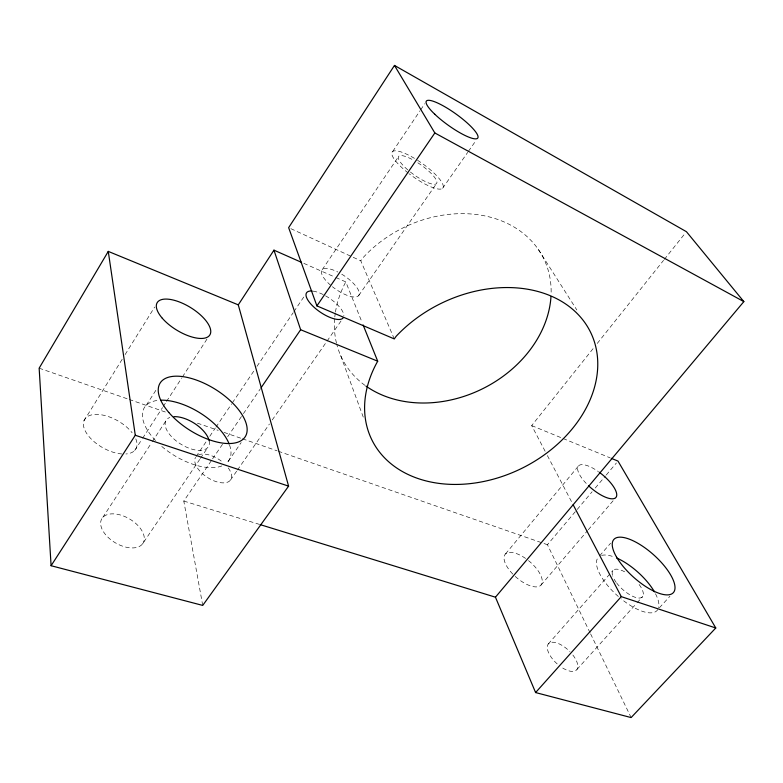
<?xml version="1.0" encoding="UTF-8"?>
<svg xmlns="http://www.w3.org/2000/svg" width="783" height="783" viewBox="0 0 783 783"><rect width="100%" height="100%" fill="white"/><g stroke="black" fill="none" stroke-linecap="round" stroke-linejoin="round"><path stroke-width="0.59" stroke-dasharray="3.92 2.94" d="M83.918 420.863L122.51 358.771M125.084 354.63L154.672 307.034M146.313 405.193L156.757 388.926M134.686 450.489L141.977 439.253M142.643 438.235L162.531 407.581M163.197 406.563L165.849 402.472M166.515 401.454L181.764 377.954M182.419 376.936L206.957 339.127M102.798 517.387L151.55 442.806M152.215 441.788L166.906 419.306M392.743 151.422L420.011 110.804M420.696 109.796L424.787 103.699M196.093 456.577L207.035 440.369M209.766 436.307L215.237 428.203M215.922 427.195L231.651 403.881M232.336 402.863L254.221 370.437M256.961 366.385L293.204 312.671M293.889 311.663L304.147 296.463M322.195 269.714L398.801 156.199M142.437 544.038A23.97 13.888 30.4 0 0 120.132 514.92A23.97 13.888 30.4 0 0 104.824 533.712A23.97 13.888 30.4 0 0 142.437 544.038L199.704 459.455M200.379 458.446L207.877 447.377M202.719 605.416L183.799 501.051L211.89 459.866M212.575 458.858L223.547 442.786M227.657 436.757L242.73 414.657M243.415 413.649L260.543 388.534M394.27 338.912L360.777 260.798L362.529 258.253A112.517 89.742 -26.4 0 1 483.375 215.609A112.517 89.742 -26.4 0 1 551.095 294.271M228.254 461.334L241.174 442.571M230.466 480.077L236.73 471.063M237.425 470.064L269.43 424.014M272.22 420.001L341.094 320.893M358.692 295.563L436.562 183.516M442.62 188.282L467.735 152.313M468.44 151.315L476.113 140.333M545.134 451.272L531.686 425.6L594.189 347.27M597.243 343.453L663.563 260.348M664.327 259.398L684.91 233.608M505.564 553.884L578.745 465.67M590.079 632.801L547.444 544.714L576.445 510.34M577.228 509.41L592.124 491.753M595.266 488.034L605.455 475.956M606.238 475.027L616.427 462.939M540.965 585.116L587.465 530.737M588.258 529.817L615.056 498.477M599.651 555.803L610.613 543.196M548.276 643.978L612.913 570.513M576.934 669.475L636.256 603.703M637.068 602.802L642.755 596.499M659.403 607.794L669.954 596.235M183.799 501.051L259.672 524.463M39.15 368.176L128.099 399.076M129.254 399.477L166.221 412.318M197.414 423.153L218.212 430.366M223.987 432.373L241.311 438.392M242.466 438.793L277.123 450.832M278.278 451.233L547.444 544.714M531.686 425.6L561.949 438.04M563.075 438.5L610.153 457.859M303.794 263.342L334.733 277.016M335.838 277.505L345.783 281.9L362.196 322.684M290.865 228.675L360.777 260.798M538.401 249.552L576.865 309.999M547.366 455.549L572.021 502.608M590.617 633.897L631.118 717.571M340.644 355.502L364.075 419.326M364.927 385.324A112.517 89.742 -26.4 0 1 336.759 344.305M336.475 343.14A112.517 89.742 -26.4 0 1 334.693 318.172M334.811 316.958A112.517 89.742 -26.4 0 1 335.261 313.317M335.447 312.104A112.517 89.742 -26.4 0 1 345.783 281.9M417.515 160.251A31.095 8.045 35.4 0 1 442.963 187.861A31.095 8.045 35.4 0 1 409.215 173.816M408.286 173.092A31.095 8.045 35.4 0 1 391.98 152.333A31.095 8.045 35.4 0 1 414.696 158.499M417.819 162.786A23.324 6.029 35.4 0 1 436.366 183.721A23.324 6.029 35.4 0 1 408.706 170.665M407.806 169.911A23.324 6.029 35.4 0 1 398.567 156.492A23.324 6.029 35.4 0 1 413.855 160.378M586.232 483.434A24.479 8.75 40 0 1 578.657 465.748A24.479 8.75 40 0 1 598.447 471.66M135.792 438.852A29.578 15.406 29.6 0 1 125.887 453.983M121.825 453.964A29.578 15.406 29.6 0 1 86.717 433.479A29.578 15.406 29.6 0 1 95.996 414.403A29.578 15.406 29.6 0 1 132.131 432.784M313.053 291.129A22.188 8.319 34.2 0 1 324.593 295.299M325.562 295.837A22.188 8.319 34.2 0 1 343.884 315.755M341.721 274.167A22.384 7.938 34.6 0 1 358.731 295.514A22.384 7.938 34.6 0 1 332.374 286.695M330.602 285.218A22.384 7.938 34.6 0 1 321.784 270.292A22.384 7.938 34.6 0 1 337.816 272.014M228.215 467.911A20.847 10.678 32.8 0 1 216.108 481.623A20.847 10.678 32.8 0 1 195.554 457.341M198.471 454.864A20.847 10.678 32.8 0 1 223.282 462.684M528.496 560.608A23.617 10.355 40.7 0 1 540.74 585.351A23.617 10.355 40.7 0 1 513.56 574.849M512.836 574.115A23.617 10.355 40.7 0 1 505.162 554.315A23.617 10.355 40.7 0 1 525.599 558.445M572.853 655.019A19.203 8.848 43 0 1 576.513 669.984A19.203 8.848 43 0 1 561.137 667.018M557.193 663.915A19.203 8.848 43 0 1 548.658 643.557A19.203 8.848 43 0 1 569.975 651.72M639.104 584.47A19.8 7.791 42 0 1 638.703 598.036A19.8 7.791 42 0 1 616.818 583.227M616.25 582.464A19.8 7.791 42 0 1 612.854 576.425M612.512 575.358A19.8 7.791 42 0 1 626.341 572.794M209.149 440.77A24.909 12.43 31.9 0 1 181.548 444.587A24.909 12.43 31.9 0 1 169.872 417.437M657.779 609.575A39.62 15.582 42 0 1 621.076 598.799M618.374 596.519A39.62 15.582 42 0 1 598.085 557.604M601.638 555.411A39.62 15.582 42 0 1 613.5 556.742M655.479 593.729A39.62 15.582 42 0 1 658.611 607.598M229.546 445.028A49.838 24.88 31.9 0 1 225.896 463.663M221.873 465.914A49.838 24.88 31.9 0 1 160.495 445.321M155.523 440.535A49.838 24.88 31.9 0 1 158.166 400.358"/><path stroke-width="1.17" d="M238.277 304.861L108.269 251.402L39.15 368.176L51.091 565.717L202.719 605.416L288.594 486.135L238.277 304.861L273.962 250.159L301.582 262.374M51.091 565.717L135.283 435.26L108.269 251.402M611.269 458.319L617.993 461.079L715.779 627.986L631.118 717.571L535.601 692.563L495.453 597.194L743.85 301.612L686.437 231.699L394.475 65.429L288.643 227.647L316.909 305.889L394.27 338.912L396.208 336.22A121.874 91.826 -26.3 0 1 589.237 329.672A121.874 91.826 -26.3 0 1 475.702 482.905A121.874 91.826 -26.3 0 1 377.7 361.198L363.106 324.945M261.228 387.526L300.643 329.731L273.962 250.159M316.909 305.889L434.839 132.963L394.475 65.429M535.601 692.563L621.271 596.636L715.779 627.986M260.837 524.825L495.453 597.194M135.283 435.26L288.594 486.135M300.643 329.731L377.7 361.198M434.839 132.963L743.85 301.612M573.146 504.751L621.271 596.636M550.978 296.659A112.517 89.742 -26.4 0 1 481.251 389.405A112.517 89.742 -26.4 0 1 365.896 386.029M599.279 472.257A24.479 8.75 40 0 1 615.976 497.401A24.479 8.75 40 0 1 588.483 485.675M343.189 317.888A22.188 8.319 34.2 0 1 315.05 308.13A22.188 8.319 34.2 0 1 312.123 291.031M173.992 416.664A24.909 12.43 31.9 0 1 209.149 440.77M616.622 557.976A39.62 15.582 42 0 1 654.441 591.84M160.73 400.191A49.838 24.88 31.9 0 1 229.165 444M434.761 114.22A31.653 6.832 35.7 0 0 477.503 138.327A31.653 6.832 35.7 0 0 443.853 106.204A31.653 6.832 35.7 0 0 434.761 114.22M162.306 318.25A30.899 13.252 31.5 0 0 208.944 336.064A30.899 13.252 31.5 0 0 179.385 301.974A30.899 13.252 31.5 0 0 162.306 318.25M616.495 556.967A39.913 15.043 41.8 0 0 670.894 594.287A39.913 15.043 41.8 0 0 643.518 546.837A39.913 15.043 41.8 0 0 616.495 556.967M168.805 412.445A50.308 24.107 32.2 0 0 244.58 437.638A50.308 24.107 32.2 0 0 194.713 379.481A50.308 24.107 32.2 0 0 168.805 412.445"/></g></svg>
